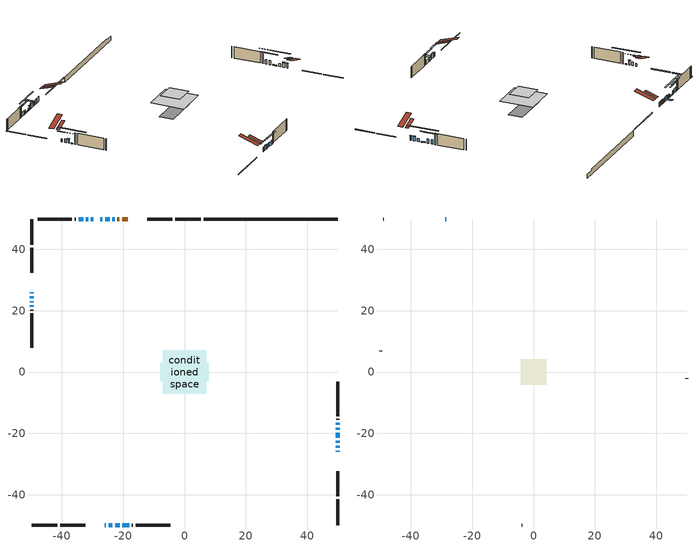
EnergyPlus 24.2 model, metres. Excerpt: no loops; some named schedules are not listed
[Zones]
conditioned space
 floor adiabatic (AdiabaticFloorConstruction): -7.04,-7.04 -7.04,7.04 7.04,7.04 7.04,-7.04 z3.28
 floor foundation (Slab1 construction): -7.96,-2.96 -7.96,2.96 7.96,2.96 7.96,-2.96 z-1.45
 wall outside (RimJoist1 construction): 5.29,49.91 -3.09,49.91 / -49.91,-49.91 -41.52,-49.91 / -49.91,49.91 -49.91,41.52 / 49.91,-49.91 49.91,-41.52 z0.84:1.14
 wall outside (RimJoist2 construction): -4.02,49.91 -12.21,49.91 / -40.6,-49.91 -32.4,-49.91 / -49.91,40.6 -49.91,32.4 / 49.91,-40.6 49.91,-32.4 z0.84:1.14
 wall outside (AdiabaticWallConstruction 1): -18.55,49.91 -20.33,49.91 / -21.25,49.91 -21.86,49.91 z0.84:2.87
 wall outside (AdiabaticWallConstruction): -49.91,26.07 -49.91,25.68 / 49.91,-23.14 49.91,-22.38 z0.84:2.06; -49.91,24.75 -49.91,24.04 / -22.78,49.91 -23.5,49.91 / -26.77,49.91 -27.48,49.91 / -31.46,49.91 -32.18,49.91 z0.84:2.37; -49.91,23.12 -49.91,22.76 / 49.91,-26.07 49.91,-25.71 / 49.91,-24.78 49.91,-24.07 / -24.42,49.91 -25.84,49.91 / -26.07,-49.91 -25.71,-49.91 / -24.78,-49.91 -23.51,-49.91 / 49.91,-18.89 49.91,-18.18 / 49.91,-17.25 49.91,-16.54 / -33.1,49.91 -34.53,49.91 z0.84:2.67; -22.58,-49.91 -21.16,-49.91 / -20.23,-49.91 -18.1,-49.91 z0.84:2.36; 49.91,-21.45 49.91,-19.82 / -29.72,49.91 -30.54,49.91 z0.84:1.25; -49.91,21.83 -49.91,21.27 z0.84:1.15
 wall outside (Wall1 construction): -35.45,49.91 -35.78,49.91 / -17.17,-49.91 -16.84,-49.91 / -49.91,20.34 -49.91,20.02 / 49.91,-15.61 49.91,-15.29 z0.84:5.72
 wall outside (Wall2 construction): -36.71,49.91 -47.91,49.91 / -15.91,-49.91 -4.71,-49.91 / -49.91,19.09 -49.91,7.88 / 49.91,-14.36 49.91,-3.15 z0.84:5.72
 wall foundation (FoundationWall1 construction): 6.22,49.91,-1.45 6.22,49.91,0.84 45.54,49.91,0.84 45.54,49.91,0.3 49.91,49.91,0.3 49.91,49.91,-1.45
 window (WindowConstruction 15): -49.91,26.06 -49.91,25.68 z0.84:2.06
 window (WindowConstruction 5): -49.91,24.75 -49.91,24.04 z0.84:2.36
 window (WindowConstruction 6): -49.91,23.11 -49.91,22.76 z0.84:2.67
 window (WindowConstruction 7): 49.91,-26.06 49.91,-25.71 z0.84:2.67
 window (WindowConstruction 8): 49.91,-24.78 49.91,-24.07 z0.84:2.67
 window (WindowConstruction 9): -22.78,49.91 -23.49,49.91 z0.84:2.36
 window (WindowConstruction 10): -24.42,49.91 -25.84,49.91 z0.84:2.67
 window (WindowConstruction 11): -26.77,49.91 -27.48,49.91 z0.84:2.36
 window (WindowConstruction 16): 49.91,-23.14 49.91,-22.38 z0.84:2.06
 window (WindowConstruction 12): -26.06,-49.91 -25.71,-49.91 z0.84:2.67
 window (WindowConstruction 13): -24.78,-49.91 -23.51,-49.91 z0.84:2.67
 window (WindowConstruction 14): -22.58,-49.91 -21.16,-49.91 z0.84:2.36
 window (WindowConstruction 17): 49.91,-21.45 49.91,-19.82 z0.84:1.25
 window (WindowConstruction 18): -29.72,49.91 -30.54,49.91 z0.84:1.25
 window (WindowConstruction 19): -49.91,21.83 -49.91,21.27 z0.84:1.14
 window (WindowConstruction): 49.91,-18.89 49.91,-18.18 z0.84:2.67
 window (WindowConstruction 1): 49.91,-17.25 49.91,-16.54 z0.84:2.67
 window (WindowConstruction 2): -31.47,49.91 -32.18,49.91 z0.84:2.36
 window (WindowConstruction 3): -33.1,49.91 -34.52,49.91 z0.84:2.67
 window (WindowConstruction 4): -20.23,-49.91 -18.1,-49.91 z0.84:2.36
 door (Door): -18.55,49.91 -20.33,49.91 z0.84:2.87
 door (Door 1): -21.25,49.91 -21.86,49.91 z0.84:2.87
 ceiling adiabatic (AdiabaticFloorConstruction): 7.04,-7.04 7.04,7.04 -7.04,7.04 -7.04,-7.04 z3.28
 roof outside (Roof2 construction): -17.62,49.91,5.72 -17.62,44.57,7.49 -16.22,44.57,7.49 -16.22,49.91,5.72; -26.99,-49.91,5.72 -26.99,-44.57,7.49 -28.4,-44.57,7.49 -28.4,-49.91,5.72; -49.91,26.99,5.72 -44.57,26.99,7.49 -44.57,28.4,7.49 -49.91,28.4,5.72; 49.91,-26.99,5.72 44.57,-26.99,7.49 44.57,-28.4,7.49 49.91,-28.4,5.72
attic - vented
 floor to conditioned space (Floor1 construction Reversed): -4.18,-4.18 -4.18,4.18 4.18,4.18 4.18,-4.18 z5.72
 wall outside (AdiabaticWallConstruction): -28.41,49.91 -28.8,49.91 z0.84:2.06
 wall outside (Wall4 construction): -48.84,49.91 -48.98,49.91 / -3.78,-49.91 -3.65,-49.91 / -49.91,6.95 -49.91,6.82 / 49.91,-2.22 49.91,-2.09 z0.84:5.72
 window (WindowConstruction 20): -28.41,49.91 -28.79,49.91 z0.84:2.06
 roof outside (Roof1 construction): -15.29,49.91,5.72 -15.29,41.76,8.43 -13.14,41.76,8.43 -13.14,49.91,5.72; -29.33,-49.91,5.72 -29.33,-41.76,8.43 -31.47,-41.76,8.43 -31.47,-49.91,5.72; -49.91,29.33,5.72 -41.76,29.33,8.43 -41.76,31.47,8.43 -49.91,31.47,5.72; 49.91,-29.33,5.72 41.76,-29.33,8.43 41.76,-31.47,8.43 49.91,-31.47,5.72
shading: -49.91,21.15 -49.91,27.64 -50.32,27.64 -50.32,21.15 z5.25; -49.91,22.56 -49.91,23.32 -50.32,23.32 -50.32,22.56 z2.87; 49.91,-25.51 49.91,-26.27 50.32,-26.27 50.32,-25.51 z2.87; 49.91,-23.87 49.91,-24.98 50.32,-24.98 50.32,-23.87 z2.87; -23.67,49.91 -22.6,49.91 -22.6,53.57 -23.67,53.57 z2.54; -26.04,49.91 -24.22,49.91 -24.22,50.32 -26.04,50.32 z2.87; -27.68,49.91 -26.57,49.91 -26.57,50.32 -27.68,50.32 z2.57; -22.82,-49.91 -28.95,-49.91 -28.95,-50.32 -22.82,-50.32 z5.56; -23.31,-49.91 -24.98,-49.91 -24.98,-50.32 -23.31,-50.32 z2.87; -20.98,-49.91 -22.76,-49.91 -22.76,-51.74 -20.98,-51.74 z2.54; 49.91,-14.03 49.91,-27.24 50.32,-27.24 50.32,-14.03 z7.04; -36.33,49.91 -23.93,49.91 -23.93,50.32 -36.33,50.32 z7.04; -49.91,15.48 -49.91,27.62 -50.32,27.62 -50.32,15.48 z6.94; 49.91,-15.29 49.91,-21.78 50.32,-21.78 50.32,-15.29 z5.56; 49.91,-13.65 49.91,-20.14 50.32,-20.14 50.32,-13.65 z5.56; -35.06,49.91 -28.58,49.91 -28.58,50.32 -35.06,50.32 z5.25; -37.41,49.91 -30.21,49.91 -30.21,50.32 -37.41,50.32 z5.56; -15.21,-49.91 -23.12,-49.91 -23.12,-50.32 -15.21,-50.32 z5.25
[Building]
Building 1: Terrain=Suburbs
[Site:Location]
Trenton AP_ON: Latitude {deg}=44.12; Longitude {deg}=-77.53; Time Zone {hr}=-5; Elevation {m}=86; Keep Site Location Information=Yes
[Site:GroundTemperature:Shallow]
3.8015, 1.8568, 1.70106, 2.62392, 6.3287, 10.0162, 13.2131, 15.2382, 15.4103, 13.7632, 10.6478, 7.07342
[Site:WaterMainsTemperature]
Calculation Method=Schedule; Temperature Schedule=mains temperature schedule
[Material] Roughness=Rough; Thermal Absorptance=0.9
Name | Thickness {m} | Conductivity {W/m-K} | Density {kg/m3} | Specific Heat {J/kg-K} | Solar Absorptance | Visible Absorptance
asphalt or fiberglass shingles | 0.00635 | 0.162714 | 1121.4 | 1465.45 | 0.4 | 0.4
ceiling stud and cavity | 0.1397 | 0.0899514 | 65.682 | 1177.47 | 0.7 | 0.7
concrete 4.0 in. | 0.1016 | 1.803125 | 2242.8 | 837.4 | 0.7 | 0.7
concrete 8.0 in. | 0.2032 | 1.803125 | 2242.8 | 837.4 | 0.7 | 0.7
door material | 0.04445 | 0.188738 | 512.64 | 1214.23 | 0.7 | 0.7
door material 1 | 0.04445 | 0.327969 | 512.64 | 1214.23 | 0.7 | 0.7
exterior vertical ins | 0.0363136 | 0.029427 | 32.04 | 1214.23 | 0.7 | 0.7
floor covering | 0.0127 | 0.0433444 | 54.468 | 1339.84 | 0.6 | 0.6
floor rigid ins; wall rigid ins | 0.512978 | 0.029427 | 32.04 | 1214.23 | 0.7 | 0.7
floor stud and cavity | 0.1397 | 1.75129 | 37.0049 | 1207.88 | 0.7 | 0.7
furniture material conditioned space 1 | 0.1524 | 0.115458 | 640.8 | 1214.23 | 0.6 | 0.6
gypsum board | 0.0127 | 0.160291 | 801 | 837.4 | 0.6 | 0.6
gypsum board 1 | 0.0127 | 0.160291 | 801 | 837.4 | 0.7 | 0.7
osb sheathing 0.5 in. | 0.0127 | 0.115458 | 512.64 | 1214.23 | 0.7 | 0.7
osb sheathing 0.75 in. | 0.01905 | 0.115458 | 512.64 | 1214.23 | 0.7 | 0.7
osb sheathing 2.0 in. | 0.0508 | 0.115458 | 512.64 | 1214.23 | 0.7 | 0.7
rim joist stud and cavity | 0.0508 | 0.859146 | 125.044 | 1163.47 | 0.6 | 0.6
rim joist stud and cavity 1 | 0.0508 | 0.0386947 | 125.044 | 1163.47 | 0.6 | 0.6
roof stud and cavity | 0.2032 | 0.159661 | 78.34581 | 1123.46 | 0.7 | 0.7
wall stud and cavity | 0.1397 | 0.433563 | 139.0536 | 1170.24 | 0.7 | 0.7
wall stud and cavity 1 | 0.1397 | 0.450807 | 139.0536 | 1170.24 | 0.7 | 0.7
wall stud and cavity 2 | 0.0889 | 6.1454 | 50.32683 | 1063.81 | 0.6 | 0.6
wall stud and cavity 3 | 0.0889 | 0.380278 | 52.3479 | 1209.89 | 0.7 | 0.7
wall stud and cavity 4 | 0.0889 | 0.391764 | 83.0341 | 1211.67 | 0.7 | 0.7
wood siding | 0.0254 | 0.102417 | 544.68 | 1172.36 | 0.74 | 0.74
wood siding 1 | 0.00254 | 0.102417 | 544.68 | 1172.36 | 0.74 | 0.74
wood siding 2; wood siding 3; wood siding 4 | 0.0254 | 0.102417 | 544.68 | 1172.36 | 0.7 | 0.7
[WindowMaterial:SimpleGlazingSystem]
Name | U-Factor {W/m2-K} | Solar Heat Gain Coefficient
WindowMaterial | 2.38533 | 0.51
WindowMaterial 1 | 3.28075 | 0.55
WindowMaterial 2 | 5.06818 | 0.6
WindowMaterial 3 | 2.415989 | 0.5
WindowMaterial 4 | 3.26144 | 0.42
WindowMaterial 5 | 2.65958 | 0.4
WindowMaterial 6 | 5.85459 | 0.77
WindowMaterial 7 | 5.2601 | 0.67
WindowMaterial 8 | 2.699889 | 0.36
WindowMaterial 9 | 2.83219 | 0.26
[Construction]
AdiabaticFloorConstruction: floor stud and cavity, floor rigid ins, osb sheathing 0.75 in., floor covering
AdiabaticWallConstruction: wood siding 3, wall rigid ins, wall stud and cavity 3, gypsum board
AdiabaticWallConstruction 1: wood siding 4, wall rigid ins, wall stud and cavity 3, gypsum board
Door: door material
Door 1: door material 1
Floor1 construction Reversed: gypsum board, ceiling stud and cavity
FoundationWall1 construction: concrete 8.0 in., gypsum board 1
furniture construction conditioned space 1: furniture material conditioned space 1
PartitionWallConstruction: gypsum board, wall stud and cavity 4, gypsum board
RimJoist1 construction: wood siding 2, osb sheathing 2.0 in., rim joist stud and cavity
RimJoist2 construction: wood siding 2, osb sheathing 2.0 in., rim joist stud and cavity 1
Roof1 construction: asphalt or fiberglass shingles
Roof2 construction: asphalt or fiberglass shingles, osb sheathing 0.75 in., roof stud and cavity, gypsum board
Slab1 construction: concrete 4.0 in.
Wall1 construction: wood siding, osb sheathing 0.5 in., wall stud and cavity, gypsum board
Wall2 construction: wood siding, osb sheathing 0.5 in., wall stud and cavity 1, gypsum board
Wall4 construction: wood siding 1, wall stud and cavity 2
WindowConstruction; WindowConstruction 10; WindowConstruction 3: WindowMaterial
WindowConstruction 1; WindowConstruction 8: WindowMaterial 1
WindowConstruction 11; WindowConstruction 4; WindowConstruction 5; WindowConstruction 9: WindowMaterial 3
WindowConstruction 12: WindowMaterial 5
WindowConstruction 13: WindowMaterial 6
WindowConstruction 14; WindowConstruction 2: WindowMaterial 2
WindowConstruction 15; WindowConstruction 16; WindowConstruction 20: WindowMaterial 7
WindowConstruction 17; WindowConstruction 18: WindowMaterial 8
WindowConstruction 19: WindowMaterial 9
WindowConstruction 6; WindowConstruction 7: WindowMaterial 4
[Zone] Multiplier=1; Part of Total Floor Area=Yes
Name | Volume {m3}
attic - vented | 30.8274
conditioned space | 823.4
[Space]
Name | Zone | Volume {m3}
attic - vented 1 | attic - vented | 30.8274
conditioned space 1 | conditioned space | 823.4
[ZoneInfiltration:EffectiveLeakageArea]
infil attic - vented 1: Zone or Space=attic - vented 1; Schedule=Always On Discrete; Effective Air Leakage Area {cm2}=3051.93; Stack Coefficient=0.000528043; Wind Coefficient=1.55258e-05
[ZoneMixing]
whole house fan mix: Zone or Space=attic - vented; Schedule=Always On Continuous; Design Flow Rate Calculation Method=Flow/Zone; Design Flow Rate {m3/s}=0; Source Zone or Space=conditioned space
[SurfaceProperty:ExposedFoundationPerimeter]
Slab1: Exposed Perimeter Calculation Method=TotalExposedPerimeter; Total Exposed Perimeter {m}=43.689
[InternalMass] Zone or ZoneList=conditioned space; Space or SpaceList=conditioned space 1
Name | Construction | Surface Area {m2}
furniture mass conditioned space 1 | furniture construction conditioned space 1 | 117.12
partition wall mass | PartitionWallConstruction | 292.801
[Lights]
interior lighting: Zone or ZoneList or Space or SpaceList=conditioned space 1; Schedule=interior lighting schedule; Design Level Calculation Method=LightingLevel; Lighting Level {W}=343.2; Return Air Fraction=0; Fraction Radiant=0.6; Fraction Visible=0.2; Fraction Replaceable=1
[People]
occupants: Zone or ZoneList or Space or SpaceList=conditioned space 1; Number of People Schedule=occupants schedule; Number of People Calculation Method=People; Number of People=3; Fraction Radiant=0.314171; Sensible Heat Fraction=0.56303; Activity Level Schedule=occupants activity schedule; Carbon Dioxide Generation Rate {m3/s-W}=0; Enable ASHRAE 55 Comfort Warnings=No; Mean Radiant Temperature Calculation Type=EnclosureAveraged
[ElectricEquipment] Zone or ZoneList or Space or SpaceList=conditioned space 1; Design Level Calculation Method=EquipmentLevel
Name | Schedule | Design Level {W} | Fraction Latent | Fraction Radiant | Fraction Lost
clothes dryer | clothes dryer schedule | 140.772 | 0.015 | 0.081 | 0.85
clothes washer | clothes washer schedule | 32.1985 | 0.03 | 0.162 | 0.7
cooking range | cooking range schedule | 215.147 | 0.08 | 0.432 | 0.2
dishwasher | dishwasher schedule | 66.8632 | 0.3 | 0.18 | 0.4
fridge | fridge schedule | 72.9452 | 0 | 0.6 | 0
mech vent bath fan 0 | mech vent bath fan 0 schedule | 50.2 | 0 | 0 | 1
mech vent house fan | mech vent house fan schedule | 0 | 0 | 0 | 1
mech vent house fan cfis | mech vent house fan cfis schedule | 0 | 0 | 0 | 0
misc plug loads | misc plug loads schedule | 494.7 | 0.045 | 0.513 | 0.1
whole house fan | Always On Discrete | 0 | 0 | 0 | 1
[OtherEquipment] Zone or ZoneList or Space or SpaceList=conditioned space 1; Design Level Calculation Method=EquipmentLevel
Name | Fuel Type | Schedule | Design Level {W} | Fraction Latent | Fraction Radiant | Fraction Lost
clothes dryer 1 | Electricity | clothes dryer schedule | 0 | 0.015 | 0.081 | 0.85
cooking range 1 | Electricity | cooking range schedule | 0 | 0.08 | 0.432 | 0.2
general water use latent | None | general water use schedule | 62.594 | 1 | 0 | 0
general water use sensible | None | general water use schedule | -61.6891 | 0 | 0.6 | 0
mech vent house fan latent load | None | Always On Discrete | 0 | 1 | 0 | 0
mech vent house fan sensible load | None | Always On Discrete | 0 | 0 | 0 | 0
water heater energy adjustment1 | Electricity | Always On Discrete | 0.01 | 0 | 0 | 1
[ZoneInfiltration:DesignFlowRate] Zone or ZoneList or Space or SpaceList=conditioned space 1; Schedule=Always On Discrete; Design Flow Rate Calculation Method=Flow/Zone; Design Flow Rate {m3/s}=0
infil flow; natural vent flow; whole house fan flow
[Foundation:Kiva]
Foundation Kiva 1: Initial Indoor Air Temperature {C}=18; Wall Height Above Grade {m}=0.839998; Wall Depth Below Slab {m}=0.2032; Custom Block Material Name 1=exterior vertical ins; Custom Block Depth 1 {m}=2.28999; Custom Block X Position 1 {m}=0.2159; Custom Block Z Position 1 {m}=0
[Foundation:Kiva:Settings]
Soil Conductivity {W/m-K}=0.849921; Soil Density {kg/m3}=1842.3; Soil Specific Heat {J/kg-K}=418.7; Ground Solar Absorptivity=0.9; Ground Thermal Absorptivity=0.9; Ground Surface Roughness {m}=0.03; Far-Field Width {m}=40; Deep-Ground Boundary Condition=ZeroFlux; Deep-Ground Depth {m}=40; Minimum Cell Dimension {m}=0.2; Maximum Cell Growth Coefficient=3; Simulation Timestep=Timestep
[Exterior:Lights]
exterior lighting: Schedule=exterior lighting schedule; Design Level {W}=75.6
[Schedule:Constant]
Name | Hourly Value
Always On Continuous; mech vent house fan schedule; mech vent house fan cfis schedule; Always On Discrete | 1
occupants activity schedule | 117.228
fridge schedule | 0
[Schedule:Week:Daily]
interior lighting schedule Week Rule - Jan1-Jan27: interior lighting schedule day, interior lighting schedule day, interior lighting schedule day, interior lighting schedule day, interior lighting schedule day, interior lighting schedule day, interior lighting schedule day, interior lighting schedule default day, interior lighting schedule default day, interior lighting schedule default day, interior lighting schedule default day, interior lighting schedule default day
interior lighting schedule Week Rule - Jan28-Feb3: interior lighting schedule day, interior lighting schedule day, interior lighting schedule day, interior lighting schedule day, interior lighting schedule day 1, interior lighting schedule day 1, interior lighting schedule day 1, interior lighting schedule default day, interior lighting schedule default day, interior lighting schedule default day, interior lighting schedule default day, interior lighting schedule default day
interior lighting schedule Week Rule - Feb4-Feb24: interior lighting schedule day 1, interior lighting schedule day 1, interior lighting schedule day 1, interior lighting schedule day 1, interior lighting schedule day 1, interior lighting schedule day 1, interior lighting schedule day 1, interior lighting schedule default day, interior lighting schedule default day, interior lighting schedule default day, interior lighting schedule default day, interior lighting schedule default day
interior lighting schedule Week Rule - Feb25-Mar3: interior lighting schedule day 1, interior lighting schedule day 1, interior lighting schedule day 1, interior lighting schedule day 1, interior lighting schedule day 2, interior lighting schedule day 2, interior lighting schedule day 2, interior lighting schedule default day, interior lighting schedule default day, interior lighting schedule default day, interior lighting schedule default day, interior lighting schedule default day
interior lighting schedule Week Rule - Mar4-Mar31: interior lighting schedule day 2, interior lighting schedule day 2, interior lighting schedule day 2, interior lighting schedule day 2, interior lighting schedule day 2, interior lighting schedule day 2, interior lighting schedule day 2, interior lighting schedule default day, interior lighting schedule default day, interior lighting schedule default day, interior lighting schedule default day, interior lighting schedule default day
interior lighting schedule Week Rule - Apr1-Apr28: interior lighting schedule day 3, interior lighting schedule day 3, interior lighting schedule day 3, interior lighting schedule day 3, interior lighting schedule day 3, interior lighting schedule day 3, interior lighting schedule day 3, interior lighting schedule default day, interior lighting schedule default day, interior lighting schedule default day, interior lighting schedule default day, interior lighting schedule default day
interior lighting schedule Week Rule - Apr29-May5: interior lighting schedule day 3, interior lighting schedule day 3, interior lighting schedule day 4, interior lighting schedule day 4, interior lighting schedule day 4, interior lighting schedule day 4, interior lighting schedule day 4, interior lighting schedule default day, interior lighting schedule default day, interior lighting schedule default day, interior lighting schedule default day, interior lighting schedule default day
interior lighting schedule Week Rule - May6-May26: interior lighting schedule day 4, interior lighting schedule day 4, interior lighting schedule day 4, interior lighting schedule day 4, interior lighting schedule day 4, interior lighting schedule day 4, interior lighting schedule day 4, interior lighting schedule default day, interior lighting schedule default day, interior lighting schedule default day, interior lighting schedule default day, interior lighting schedule default day
interior lighting schedule Week Rule - May27-Jun2: interior lighting schedule day 4, interior lighting schedule day 4, interior lighting schedule day 4, interior lighting schedule day 4, interior lighting schedule day 4, interior lighting schedule day 5, interior lighting schedule day 5, interior lighting schedule default day, interior lighting schedule default day, interior lighting schedule default day, interior lighting schedule default day, interior lighting schedule default day
interior lighting schedule Week Rule - Jun3-Jun30: interior lighting schedule day 5, interior lighting schedule day 5, interior lighting schedule day 5, interior lighting schedule day 5, interior lighting schedule day 5, interior lighting schedule day 5, interior lighting schedule day 5, interior lighting schedule default day, interior lighting schedule default day, interior lighting schedule default day, interior lighting schedule default day, interior lighting schedule default day
interior lighting schedule Week Rule - Jul1-Jul28: interior lighting schedule day 6, interior lighting schedule day 6, interior lighting schedule day 6, interior lighting schedule day 6, interior lighting schedule day 6, interior lighting schedule day 6, interior lighting schedule day 6, interior lighting schedule default day, interior lighting schedule default day, interior lighting schedule default day, interior lighting schedule default day, interior lighting schedule default day
interior lighting schedule Week Rule - Jul29-Aug4: interior lighting schedule day 6, interior lighting schedule day 6, interior lighting schedule day 6, interior lighting schedule day 7, interior lighting schedule day 7, interior lighting schedule day 7, interior lighting schedule day 7, interior lighting schedule default day, interior lighting schedule default day, interior lighting schedule default day, interior lighting schedule default day, interior lighting schedule default day
interior lighting schedule Week Rule - Aug5-Aug25: interior lighting schedule day 7, interior lighting schedule day 7, interior lighting schedule day 7, interior lighting schedule day 7, interior lighting schedule day 7, interior lighting schedule day 7, interior lighting schedule day 7, interior lighting schedule default day, interior lighting schedule default day, interior lighting schedule default day, interior lighting schedule default day, interior lighting schedule default day
interior lighting schedule Week Rule - Aug26-Sep1: interior lighting schedule day 7, interior lighting schedule day 7, interior lighting schedule day 7, interior lighting schedule day 7, interior lighting schedule day 7, interior lighting schedule day 7, interior lighting schedule day 8, interior lighting schedule default day, interior lighting schedule default day, interior lighting schedule default day, interior lighting schedule default day, interior lighting schedule default day
interior lighting schedule Week Rule - Sep2-Sep29: interior lighting schedule day 8, interior lighting schedule day 8, interior lighting schedule day 8, interior lighting schedule day 8, interior lighting schedule day 8, interior lighting schedule day 8, interior lighting schedule day 8, interior lighting schedule default day, interior lighting schedule default day, interior lighting schedule default day, interior lighting schedule default day, interior lighting schedule default day
interior lighting schedule Week Rule - Sep30-Oct6: interior lighting schedule day 8, interior lighting schedule day 9, interior lighting schedule day 9, interior lighting schedule day 9, interior lighting schedule day 9, interior lighting schedule day 9, interior lighting schedule day 9, interior lighting schedule default day, interior lighting schedule default day, interior lighting schedule default day, interior lighting schedule default day, interior lighting schedule default day
interior lighting schedule Week Rule - Oct7-Oct27: interior lighting schedule day 9, interior lighting schedule day 9, interior lighting schedule day 9, interior lighting schedule day 9, interior lighting schedule day 9, interior lighting schedule day 9, interior lighting schedule day 9, interior lighting schedule default day, interior lighting schedule default day, interior lighting schedule default day, interior lighting schedule default day, interior lighting schedule default day
interior lighting schedule Week Rule - Oct28-Nov3: interior lighting schedule day 9, interior lighting schedule day 9, interior lighting schedule day 9, interior lighting schedule day 9, interior lighting schedule day 10, interior lighting schedule day 10, interior lighting schedule day 10, interior lighting schedule default day, interior lighting schedule default day, interior lighting schedule default day, interior lighting schedule default day, interior lighting schedule default day
interior lighting schedule Week Rule - Nov4-Nov24: interior lighting schedule day 10, interior lighting schedule day 10, interior lighting schedule day 10, interior lighting schedule day 10, interior lighting schedule day 10, interior lighting schedule day 10, interior lighting schedule day 10, interior lighting schedule default day, interior lighting schedule default day, interior lighting schedule default day, interior lighting schedule default day, interior lighting schedule default day
interior lighting schedule Week Rule - Nov25-Dec1: interior lighting schedule day 10, interior lighting schedule day 10, interior lighting schedule day 10, interior lighting schedule day 10, interior lighting schedule day 10, interior lighting schedule day 10, interior lighting schedule day 11, interior lighting schedule default day, interior lighting schedule default day, interior lighting schedule default day, interior lighting schedule default day, interior lighting schedule default day
interior lighting schedule Week Rule - Dec2-Dec31: interior lighting schedule day 11, interior lighting schedule day 11, interior lighting schedule day 11, interior lighting schedule day 11, interior lighting schedule day 11, interior lighting schedule day 11, interior lighting schedule day 11, interior lighting schedule default day, interior lighting schedule default day, interior lighting schedule default day, interior lighting schedule default day, interior lighting schedule default day
occupants schedule Week Rule - Jan1-Dec31: occupants schedule day, occupants schedule day, occupants schedule day, occupants schedule day, occupants schedule day, occupants schedule day, occupants schedule day, occupants schedule default day, occupants schedule default day, occupants schedule default day, occupants schedule default day, occupants schedule default day
clothes dryer schedule Week Rule - Jan1-Dec31: clothes dryer schedule day, clothes dryer schedule day, clothes dryer schedule day, clothes dryer schedule day, clothes dryer schedule day, clothes dryer schedule day, clothes dryer schedule day, clothes dryer schedule default day, clothes dryer schedule default day, clothes dryer schedule default day, clothes dryer schedule default day, clothes dryer schedule default day
clothes washer schedule Week Rule - Jan1-Dec31: clothes washer schedule day, clothes washer schedule day, clothes washer schedule day, clothes washer schedule day, clothes washer schedule day, clothes washer schedule day, clothes washer schedule day, clothes washer schedule default day, clothes washer schedule default day, clothes washer schedule default day, clothes washer schedule default day, clothes washer schedule default day
cooking range schedule Week Rule - Jan1-Dec31: cooking range schedule day, cooking range schedule day, cooking range schedule day, cooking range schedule day, cooking range schedule day, cooking range schedule day, cooking range schedule day, cooking range schedule default day, cooking range schedule default day, cooking range schedule default day, cooking range schedule default day, cooking range schedule default day
dishwasher schedule Week Rule - Jan1-Dec31: dishwasher schedule day, dishwasher schedule day, dishwasher schedule day, dishwasher schedule day, dishwasher schedule day, dishwasher schedule day, dishwasher schedule day, dishwasher schedule default day, dishwasher schedule default day, dishwasher schedule default day, dishwasher schedule default day, dishwasher schedule default day
mech vent bath fan 0 schedule Week Rule - Jan1-Dec31: mech vent bath fan 0 schedule day, mech vent bath fan 0 schedule day, mech vent bath fan 0 schedule day, mech vent bath fan 0 schedule day, mech vent bath fan 0 schedule day, mech vent bath fan 0 schedule day, mech vent bath fan 0 schedule day, mech vent bath fan 0 schedule default day, mech vent bath fan 0 schedule default day, mech vent bath fan 0 schedule default day, mech vent bath fan 0 schedule default day, mech vent bath fan 0 schedule default day
misc plug loads schedule Week Rule - Jan1-Dec31: misc plug loads schedule day, misc plug loads schedule day, misc plug loads schedule day, misc plug loads schedule day, misc plug loads schedule day, misc plug loads schedule day, misc plug loads schedule day, misc plug loads schedule default day, misc plug loads schedule default day, misc plug loads schedule default day, misc plug loads schedule default day, misc plug loads schedule default day
general water use schedule Week Rule - Jan1-Dec31: general water use schedule day, general water use schedule day, general water use schedule day, general water use schedule day, general water use schedule day, general water use schedule day, general water use schedule day, general water use schedule default day, general water use schedule default day, general water use schedule default day, general water use schedule default day, general water use schedule default day
exterior lighting schedule Week Rule - Jan1-Jan27: exterior lighting schedule day, exterior lighting schedule day, exterior lighting schedule day, exterior lighting schedule day, exterior lighting schedule day, exterior lighting schedule day, exterior lighting schedule day, exterior lighting schedule default day, exterior lighting schedule default day, exterior lighting schedule default day, exterior lighting schedule default day, exterior lighting schedule default day
exterior lighting schedule Week Rule - Jan28-Feb3: exterior lighting schedule day, exterior lighting schedule day, exterior lighting schedule day, exterior lighting schedule day, exterior lighting schedule day 1, exterior lighting schedule day 1, exterior lighting schedule day 1, exterior lighting schedule default day, exterior lighting schedule default day, exterior lighting schedule default day, exterior lighting schedule default day, exterior lighting schedule default day
exterior lighting schedule Week Rule - Feb4-Feb24: exterior lighting schedule day 1, exterior lighting schedule day 1, exterior lighting schedule day 1, exterior lighting schedule day 1, exterior lighting schedule day 1, exterior lighting schedule day 1, exterior lighting schedule day 1, exterior lighting schedule default day, exterior lighting schedule default day, exterior lighting schedule default day, exterior lighting schedule default day, exterior lighting schedule default day
exterior lighting schedule Week Rule - Feb25-Mar3: exterior lighting schedule day 1, exterior lighting schedule day 1, exterior lighting schedule day 1, exterior lighting schedule day 1, exterior lighting schedule day 2, exterior lighting schedule day 2, exterior lighting schedule day 2, exterior lighting schedule default day, exterior lighting schedule default day, exterior lighting schedule default day, exterior lighting schedule default day, exterior lighting schedule default day
exterior lighting schedule Week Rule - Mar4-Mar31: exterior lighting schedule day 2, exterior lighting schedule day 2, exterior lighting schedule day 2, exterior lighting schedule day 2, exterior lighting schedule day 2, exterior lighting schedule day 2, exterior lighting schedule day 2, exterior lighting schedule default day, exterior lighting schedule default day, exterior lighting schedule default day, exterior lighting schedule default day, exterior lighting schedule default day
exterior lighting schedule Week Rule - Apr1-Apr28: exterior lighting schedule day 3, exterior lighting schedule day 3, exterior lighting schedule day 3, exterior lighting schedule day 3, exterior lighting schedule day 3, exterior lighting schedule day 3, exterior lighting schedule day 3, exterior lighting schedule default day, exterior lighting schedule default day, exterior lighting schedule default day, exterior lighting schedule default day, exterior lighting schedule default day
exterior lighting schedule Week Rule - Apr29-May5: exterior lighting schedule day 3, exterior lighting schedule day 3, exterior lighting schedule day 4, exterior lighting schedule day 4, exterior lighting schedule day 4, exterior lighting schedule day 4, exterior lighting schedule day 4, exterior lighting schedule default day, exterior lighting schedule default day, exterior lighting schedule default day, exterior lighting schedule default day, exterior lighting schedule default day
exterior lighting schedule Week Rule - May6-May26: exterior lighting schedule day 4, exterior lighting schedule day 4, exterior lighting schedule day 4, exterior lighting schedule day 4, exterior lighting schedule day 4, exterior lighting schedule day 4, exterior lighting schedule day 4, exterior lighting schedule default day, exterior lighting schedule default day, exterior lighting schedule default day, exterior lighting schedule default day, exterior lighting schedule default day
exterior lighting schedule Week Rule - May27-Jun2: exterior lighting schedule day 4, exterior lighting schedule day 4, exterior lighting schedule day 4, exterior lighting schedule day 4, exterior lighting schedule day 4, exterior lighting schedule day 5, exterior lighting schedule day 5, exterior lighting schedule default day, exterior lighting schedule default day, exterior lighting schedule default day, exterior lighting schedule default day, exterior lighting schedule default day
exterior lighting schedule Week Rule - Jun3-Jun30: exterior lighting schedule day 5, exterior lighting schedule day 5, exterior lighting schedule day 5, exterior lighting schedule day 5, exterior lighting schedule day 5, exterior lighting schedule day 5, exterior lighting schedule day 5, exterior lighting schedule default day, exterior lighting schedule default day, exterior lighting schedule default day, exterior lighting schedule default day, exterior lighting schedule default day
exterior lighting schedule Week Rule - Jul1-Jul28: exterior lighting schedule day 6, exterior lighting schedule day 6, exterior lighting schedule day 6, exterior lighting schedule day 6, exterior lighting schedule day 6, exterior lighting schedule day 6, exterior lighting schedule day 6, exterior lighting schedule default day, exterior lighting schedule default day, exterior lighting schedule default day, exterior lighting schedule default day, exterior lighting schedule default day
exterior lighting schedule Week Rule - Jul29-Aug4: exterior lighting schedule day 6, exterior lighting schedule day 6, exterior lighting schedule day 6, exterior lighting schedule day 7, exterior lighting schedule day 7, exterior lighting schedule day 7, exterior lighting schedule day 7, exterior lighting schedule default day, exterior lighting schedule default day, exterior lighting schedule default day, exterior lighting schedule default day, exterior lighting schedule default day
[Schedule:Year]
interior lighting schedule: interior lighting schedule Week Rule - Jan1-Jan27, 1, 1, 1, 27, interior lighting schedule Week Rule - Jan28-Feb3, 1, 28, 2, 3, interior lighting schedule Week Rule - Feb4-Feb24, 2, 4, 2, 24, interior lighting schedule Week Rule - Feb25-Mar3, 2, 25, 3, 3, interior lighting schedule Week Rule - Mar4-Mar31, 3, 4, 3, 31, interior lighting schedule Week Rule - Apr1-Apr28, 4, 1, 4, 28, interior lighting schedule Week Rule - Apr29-May5, 4, 29, 5, 5, interior lighting schedule Week Rule - May6-May26, 5, 6, 5, 26, interior lighting schedule Week Rule - May27-Jun2, 5, 27, 6, 2, interior lighting schedule Week Rule - Jun3-Jun30, 6, 3, 6, 30, interior lighting schedule Week Rule - Jul1-Jul28, 7, 1, 7, 28, interior lighting schedule Week Rule - Jul29-Aug4, 7, 29, 8, 4, interior lighting schedule Week Rule - Aug5-Aug25, 8, 5, 8, 25, interior lighting schedule Week Rule - Aug26-Sep1, 8, 26, 9, 1, interior lighting schedule Week Rule - Sep2-Sep29, 9, 2, 9, 29, interior lighting schedule Week Rule - Sep30-Oct6, 9, 30, 10, 6, interior lighting schedule Week Rule - Oct7-Oct27, 10, 7, 10, 27, interior lighting schedule Week Rule - Oct28-Nov3, 10, 28, 11, 3, interior lighting schedule Week Rule - Nov4-Nov24, 11, 4, 11, 24, interior lighting schedule Week Rule - Nov25-Dec1, 11, 25, 12, 1, interior lighting schedule Week Rule - Dec2-Dec31, 12, 2, 12, 31
occupants schedule: occupants schedule Week Rule - Jan1-Dec31, 1, 1, 12, 31
clothes dryer schedule: clothes dryer schedule Week Rule - Jan1-Dec31, 1, 1, 12, 31
clothes washer schedule: clothes washer schedule Week Rule - Jan1-Dec31, 1, 1, 12, 31
cooking range schedule: cooking range schedule Week Rule - Jan1-Dec31, 1, 1, 12, 31
dishwasher schedule: dishwasher schedule Week Rule - Jan1-Dec31, 1, 1, 12, 31
mech vent bath fan 0 schedule: mech vent bath fan 0 schedule Week Rule - Jan1-Dec31, 1, 1, 12, 31
misc plug loads schedule: misc plug loads schedule Week Rule - Jan1-Dec31, 1, 1, 12, 31
general water use schedule: general water use schedule Week Rule - Jan1-Dec31, 1, 1, 12, 31
exterior lighting schedule: exterior lighting schedule Week Rule - Jan1-Jan27, 1, 1, 1, 27, exterior lighting schedule Week Rule - Jan28-Feb3, 1, 28, 2, 3, exterior lighting schedule Week Rule - Feb4-Feb24, 2, 4, 2, 24, exterior lighting schedule Week Rule - Feb25-Mar3, 2, 25, 3, 3, exterior lighting schedule Week Rule - Mar4-Mar31, 3, 4, 3, 31, exterior lighting schedule Week Rule - Apr1-Apr28, 4, 1, 4, 28, exterior lighting schedule Week Rule - Apr29-May5, 4, 29, 5, 5, exterior lighting schedule Week Rule - May6-May26, 5, 6, 5, 26, exterior lighting schedule Week Rule - May27-Jun2, 5, 27, 6, 2, exterior lighting schedule Week Rule - Jun3-Jun30, 6, 3, 6, 30, exterior lighting schedule Week Rule - Jul1-Jul28, 7, 1, 7, 28, exterior lighting schedule Week Rule - Jul29-Aug4, 7, 29, 8, 4, exterior lighting schedule Week Rule - Aug5-Aug25, 8, 5, 8, 25, exterior lighting schedule Week Rule - Aug26-Sep1, 8, 26, 9, 1, exterior lighting schedule Week Rule - Sep2-Sep29, 9, 2, 9, 29, exterior lighting schedule Week Rule - Sep30-Oct6, 9, 30, 10, 6, exterior lighting schedule Week Rule - Oct7-Oct27, 10, 7, 10, 27, exterior lighting schedule Week Rule - Oct28-Nov3, 10, 28, 11, 3, exterior lighting schedule Week Rule - Nov4-Nov24, 11, 4, 11, 24, exterior lighting schedule Week Rule - Nov25-Dec1, 11, 25, 12, 1, exterior lighting schedule Week Rule - Dec2-Dec31, 12, 2, 12, 31
[Schedule:Compact]
mains temperature schedule: Through: 01/01, For: AllDays, Until: 24:00, 7.86667, Through: 01/02, For: AllDays, Until: 24:00, 7.8, Through: 01/03, For: AllDays, Until: 24:00, 7.735, Through: 01/04, For: AllDays, Until: 24:00, 7.67111, Through: 01/05, For: AllDays, Until: 24:00, 7.60778, Through: 01/06, For: AllDays, Until: 24:00, 7.54611, Through: 01/07, For: AllDays, Until: 24:00, 7.48611, Through: 01/08, For: AllDays, Until: 24:00, 7.42667, Through: 01/09, For: AllDays, Until: 24:00, 7.36889, Through: 01/10, For: AllDays, Until: 24:00, 7.31222, Through: 01/11, For: AllDays, Until: 24:00, 7.25722, Through: 01/12, For: AllDays, Until: 24:00, 7.20333, Through: 01/13, For: AllDays, Until: 24:00, 7.15056, Through: 01/14, For: AllDays, Until: 24:00, 7.09944, Through: 01/15, For: AllDays, Until: 24:00, 7.04944, Through: 01/16, For: AllDays, Until: 24:00, 7.00111, Through: 01/17, For: AllDays, Until: 24:00, 6.95389, Through: 01/18, For: AllDays, Until: 24:00, 6.90778, Through: 01/19, For: AllDays, Until: 24:00, 6.86389, Through: 01/20, For: AllDays, Until: 24:00, 6.82111, Through: 01/21, For: AllDays, Until: 24:00, 6.77944, Through: 01/22, For: AllDays, Until: 24:00, 6.73944, Through: 01/23, For: AllDays, Until: 24:00, 6.70111, Through: 01/24, For: AllDays, Until: 24:00, 6.66444, Through: 01/25, For: AllDays, Until: 24:00, 6.62889, Through: 01/26, For: AllDays, Until: 24:00, 6.595, Through: 01/27, For: AllDays, Until: 24:00, 6.56222, Through: 01/28, For: AllDays, Until: 24:00, 6.53167, Through: 01/29, For: AllDays, Until: 24:00, 6.50222, Through: 01/30, For: AllDays, Until: 24:00, 6.47444, Through: 01/31, For: AllDays, Until: 24:00, 6.44833, Through: 02/01, For: AllDays, Until: 24:00, 6.42333, Through: 02/02, For: AllDays, Until: 24:00, 6.40056, Through: 02/03, For: AllDays, Until: 24:00, 6.37889, Through: 02/04, For: AllDays, Until: 24:00, 6.35889, Through: 02/05, For: AllDays, Until: 24:00, 6.34056, Through: 02/06, For: AllDays, Until: 24:00, 6.32389, Through: 02/07, For: AllDays, Until: 24:00, 6.30833, Through: 02/08, For: AllDays, Until: 24:00, 6.295, Through: 02/09, For: AllDays, Until: 24:00, 6.28278, Through: 02/10, For: AllDays, Until: 24:00, 6.27278, Through: 02/11, For: AllDays, Until: 24:00, 6.26389, Through: 02/12, For: AllDays, Until: 24:00, 6.25667, Through: 02/13, For: AllDays, Until: 24:00, 6.25111, Through: 02/14, For: AllDays, Until: 24:00, 6.24722, Through: 02/15, For: AllDays, Until: 24:00, 6.245, Through: 02/16, For: AllDays, Until: 24:00, 6.24444, Through: 02/17, For: AllDays, Until: 24:00, 6.24556, Through: 02/18, For: AllDays, Until: 24:00, 6.24778, Through: 02/19, For: AllDays, Until: 24:00, 6.25222, Through: 02/20, For: AllDays, Until: 24:00, 6.25778, Through: 02/21, For: AllDays, Until: 24:00, 6.26556, Through: 02/22, For: AllDays, Until: 24:00, 6.27444, Through: 02/23, For: AllDays, Until: 24:00, 6.285, Through: 02/24, For: AllDays, Until: 24:00, 6.29778, Through: 02/25, For: AllDays, Until: 24:00, 6.31167, Through: 02/26, For: AllDays, Until: 24:00, 6.32722, Through: 02/27, For: AllDays, Until: 24:00, 6.34389, Through: 02/28, For: AllDays, Until: 24:00, 6.36278, Through: 03/01, For: AllDays, Until: 24:00, 6.38333, Through: 03/02, For: AllDays, Until: 24:00, 6.405, Through: 03/03, For: AllDays, Until: 24:00, 6.42833, Through: 03/04, For: AllDays, Until: 24:00, 6.45333, Through: 03/05, For: AllDays, Until: 24:00, 6.48, Through: 03/06, For: AllDays, Until: 24:00, 6.50833, Through: 03/07, For: AllDays, Until: 24:00, 6.53778, Through: 03/08, For: AllDays, Until: 24:00, 6.56889, Through: 03/09, For: AllDays, Until: 24:00, 6.60167, Through: 03/10, For: AllDays, Until: 24:00, 6.63611, Through: 03/11, For: AllDays, Until: 24:00, 6.67167, Through: 03/12, For: AllDays, Until: 24:00, 6.70889, Through: 03/13, For: AllDays, Until: 24:00, 6.74778, Through: 03/14, For: AllDays, Until: 24:00, 6.78778, Through: 03/15, For: AllDays, Until: 24:00, 6.82944, Through: 03/16, For: AllDays, Until: 24:00, 6.87278, Through: 03/17, For: AllDays, Until: 24:00, 6.91722, Through: 03/18, For: AllDays, Until: 24:00, 6.96333, Through: 03/19, For: AllDays, Until: 24:00, 7.01056, Through: 03/20, For: AllDays, Until: 24:00, 7.05944, Through: 03/21, For: AllDays, Until: 24:00, 7.11, Through: 03/22, For: AllDays, Until: 24:00, 7.16111, Through: 03/23, For: AllDays, Until: 24:00, 7.21444, Through: 03/24, For: AllDays, Until: 24:00, 7.26833, Through: 03/25, For: AllDays, Until: 24:00, 7.32389, Through: 03/26, For: AllDays, Until: 24:00, 7.38111, Through: 03/27, For: AllDays, Until: 24:00, 7.43889, Through: 03/28, For: AllDays, Until: 24:00, 7.49833, Through: 03/29, For: AllDays, Until: 24:00, 7.55889, Through: 03/30, For: AllDays, Until: 24:00, 7.62111, Through: 03/31, For: AllDays, Until: 24:00, 7.68389, Through: 04/01, For: AllDays, Until: 24:00, 7.74833, Through: 04/02, For: AllDays, Until: 24:00, 7.81389, Through: 04/03, For: AllDays, Until: 24:00, 7.88056, Through: 04/04, For: AllDays, Until: 24:00, 7.94833, Through: 04/05, For: AllDays, Until: 24:00, 8.01722, Through: 04/06, For: AllDays, Until: 24:00, 8.08722, Through: 04/07, For: AllDays, Until: 24:00, 8.15833, Through: 04/08, For: AllDays, Until: 24:00, 8.23056, Through: 04/09, For: AllDays, Until: 24:00, 8.30333, Through: 04/10, For: AllDays, Until: 24:00, 8.37778, Through: 04/11, For: AllDays, Until: 24:00, 8.45278, Through: 04/12, For: AllDays, Until: 24:00, 8.52889, Through: 04/13, For: AllDays, Until: 24:00, 8.60611, Through: 04/14, For: AllDays, Until: 24:00, 8.68389, Through: 04/15, For: AllDays, Until: 24:00, 8.76278, Through: 04/16, For: AllDays, Until: 24:00, 8.84278, Through: 04/17, For: AllDays, Until: 24:00, 8.92333, Through: 04/18, For: AllDays, Until: 24:00, 9.005, Through: 04/19, For: AllDays, Until: 24:00, 9.08722, Through: 04/20, For: AllDays, Until: 24:00, 9.17, Through: 04/21, For: AllDays, Until: 24:00, 9.25389, Through: 04/22, For: AllDays, Until: 24:00, 9.33833, Through: 04/23, For: AllDays, Until: 24:00, 9.42389, Through: 04/24, For: AllDays, Until: 24:00, 9.51, Through: 04/25, For: AllDays, Until: 24:00, 9.59611, Through: 04/26, For: AllDays, Until: 24:00, 9.68333, Through: 04/27, For: AllDays, Until: 24:00, 9.77111, Through: 04/28, For: AllDays, Until: 24:00, 9.86, Through: 04/29, For: AllDays, Until: 24:00, 9.94889, Through: 04/30, For: AllDays, Until: 24:00, 10.0383, Through: 05/01, For: AllDays, Until: 24:00, 10.1283, Through: 05/02, For: AllDays, Until: 24:00, 10.2189, Through: 05/03, For: AllDays, Until: 24:00, 10.3094, Through: 05/04, For: AllDays, Until: 24:00, 10.4006, Through: 05/05, For: AllDays, Until: 24:00, 10.4928, Through: 05/06, For: AllDays, Until: 24:00, 10.5844, Through: 05/07, For: AllDays, Until: 24:00, 10.6772, Through: 05/08, For: AllDays, Until: 24:00, 10.7694, Through: 05/09, For: AllDays, Until: 24:00, 10.8628, Through: 05/10, For: AllDays, Until: 24:00, 10.9561, Through: 05/11, For: AllDays, Until: 24:00, 11.0494, Through: 05/12, For: AllDays, Until: 24:00, 11.1433, Through: 05/13, For: AllDays, Until: 24:00, 11.2372, Through: 05/14, For: AllDays, Until: 24:00, 11.3311, Through: 05/15, For: AllDays, Until: 24:00, 11.425, Through: 05/16, For: AllDays, Until: 24:00, 11.5194, Through: 05/17, For: AllDays, Until: 24:00, 11.6133, Through: 05/18, For: AllDays, Until: 24:00, 11.7078, Through: 05/19, For: AllDays, Until: 24:00, 11.8022, Through: 05/20, For: AllDays, Until: 24:00, 11.8967, Through: 05/21, For: AllDays, Until: 24:00, 11.9906, Through: 05/22, For: AllDays, Until: 24:00, 12.085, Through: 05/23, For: AllDays, Until: 24:00, 12.1789, Through: 05/24, For: AllDays, Until: 24:00, 12.2728, Through: 05/25, For: AllDays, Until: 24:00, 12.3667, Through: 05/26, For: AllDays, Until: 24:00, 12.46, Through: 05/27, For: AllDays, Until: 24:00, 12.5533, Through: 05/28, For: AllDays, Until: 24:00, 12.6467, Through: 05/29, For: AllDays, Until: 24:00, 12.7394, Through: 05/30, For: AllDays, Until: 24:00, 12.8317, Through: 05/31, For: AllDays, Until: 24:00, 12.9239, Through: 06/01, For: AllDays, Until: 24:00, 13.0161, Through: 06/02, For: AllDays, Until: 24:00, 13.1072, Through: 06/03, For: AllDays, Until: 24:00, 13.1983, Through: 06/04, For: AllDays, Until: 24:00, 13.2889, Through: 06/05, For: AllDays, Until: 24:00, 13.3789, Through: 06/06, For: AllDays, Until: 24:00, 13.4689, Through: 06/07, For: AllDays, Until: 24:00, 13.5578, Through: 06/08, For: AllDays, Until: 24:00, 13.6467, Through: 06/09, For: AllDays, Until: 24:00, 13.7344, Through: 06/10, For: AllDays, Until: 24:00, 13.8217, Through: 06/11, For: AllDays, Until: 24:00, 13.9089, Through: 06/12, For: AllDays, Until: 24:00, 13.995, Through: 06/13, For: AllDays, Until: 24:00, 14.0806, Through: 06/14, For: AllDays, Until: 24:00, 14.165, Through: 06/15, For: AllDays, Until: 24:00, 14.2494, Through: 06/16, For: AllDays, Until: 24:00, 14.3328, Through: 06/17, For: AllDays, Until: 24:00, 14.415, Through: 06/18, For: AllDays, Until: 24:00, 14.4967, Through: 06/19, For: AllDays, Until: 24:00, 14.5778, Through: 06/20, For: AllDays, Until: 24:00, 14.6578, Through: 06/21, For: AllDays, Until: 24:00, 14.7372, Through: 06/22, For: AllDays, Until: 24:00, 14.8156, Through: 06/23, For: AllDays, Until: 24:00, 14.8928, Through: 06/24, For: AllDays, Until: 24:00, 14.9694, Through: 06/25, For: AllDays, Until: 24:00, 15.045, Through: 06/26, For: AllDays, Until: 24:00, 15.1194, Through: 06/27, For: AllDays, Until: 24:00, 15.1928, Through: 06/28, For: AllDays, Until: 24:00, 15.2656, Through: 06/29, For: AllDays, Until: 24:00, 15.3367, Through: 06/30, For: AllDays, Until: 24:00, 15.4072, Through: 07/01, For: AllDays, Until: 24:00, 15.4767, Through: 07/02, For: AllDays, Until: 24:00, 15.5444, Through: 07/03, For: AllDays, Until: 24:00, 15.6117, Through: 07/04, For: AllDays, Until: 24:00, 15.6778, Through: 07/05, For: AllDays, Until: 24:00, 15.7422, Through: 07/06, For: AllDays, Until: 24:00, 15.8056, Through: 07/07, For: AllDays, Until: 24:00, 15.8683, Through: 07/08, For: AllDays, Until: 24:00, 15.9294, Through: 07/09, For: AllDays, Until: 24:00, 15.9889, Through: 07/10, For: AllDays, Until: 24:00, 16.0478, Through: 07/11, For: AllDays, Until: 24:00, 16.105, Through: 07/12, For: AllDays, Until: 24:00, 16.1611, Through: 07/13, For: AllDays, Until: 24:00, 16.2156, Through: 07/14, For: AllDays, Until: 24:00, 16.2689, Through: 07/15, For: AllDays, Until: 24:00, 16.3211, Through: 07/16, For: AllDays, Until: 24:00, 16.3717, Through: 07/17, For: AllDays, Until: 24:00, 16.4211, Through: 07/18, For: AllDays, Until: 24:00, 16.4689, Through: 07/19, For: AllDays, Until: 24:00, 16.5156, Through: 07/20, For: AllDays, Until: 24:00, 16.5606, Through: 07/21, For: AllDays, Until: 24:00, 16.6039, Through: 07/22, For: AllDays, Until: 24:00, 16.6461, Through: 07/23, For: AllDays, Until: 24:00, 16.6867, Through: 07/24, For: AllDays, Until: 24:00, 16.7261, Through: 07/25, For: AllDays, Until: 24:00, 16.7639, Through: 07/26, For: AllDays, Until: 24:00, 16.8, Through: 07/27, For: AllDays, Until: 24:00, 16.835, Through: 07/28, For: AllDays, Until: 24:00, 16.8683, Through: 07/29, For: AllDays, Until: 24:00, 16.9, Through: 07/30, For: AllDays, Until: 24:00, 16.9306, Through: 07/31, For: AllDays, Until: 24:00, 16.9589, Through: 08/01, For: AllDays, Until: 24:00, 16.9861, Through: 08/02, For: AllDays, Until: 24:00, 17.0117, Through: 08/03, For: AllDays, Until: 24:00, 17.0356, Through: 08/04, For: AllDays, Until: 24:00, 17.0583, Through: 08/05, For: AllDays, Until: 24:00, 17.0789, Through: 08/06, For: AllDays, Until: 24:00, 17.0983, Through: 08/07, For: AllDays, Until: 24:00, 17.1161, Through: 08/08, For: AllDays, Until: 24:00, 17.1317, Through: 08/09, For: AllDays, Until: 24:00, 17.1461, Through: 08/10, For: AllDays, Until: 24:00, 17.1594, Through: 08/11, For: AllDays, Until: 24:00, 17.1706, Through: 08/12, For: AllDays, Until: 24:00, 17.18, Through: 08/13, For: AllDays, Until: 24:00, 17.1883, Through: 08/14, For: AllDays, Until: 24:00, 17.1944, Through: 08/15, For: AllDays, Until: 24:00, 17.1994, Through: 08/16, For: AllDays, Until: 24:00, 17.2028, Through: 08/17, For: AllDays, Until: 24:00, 17.2039, Through: 08/18, For: AllDays, Until: 24:00, 17.2039, Through: 08/19, For: AllDays, Until: 24:00, 17.2022, Through: 08/20, For: AllDays, Until: 24:00, 17.1989, Through: 08/21, For: AllDays, Until: 24:00, 17.1939, Through: 08/22, For: AllDays, Until: 24:00, 17.1872, Through: 08/23, For: AllDays, Until: 24:00, 17.1794, Through: 08/24, For: AllDays, Until: 24:00, 17.1694, Through: 08/25, For: AllDays, Until: 24:00, 17.1583, Through: 08/26, For: AllDays, Until: 24:00, 17.145, Through: 08/27, For: AllDays, Until: 24:00, 17.1306, Through: 08/28, For: AllDays, Until: 24:00, 17.1144, Through: 08/29, For: AllDays, Until: 24:00, 17.0967, Through: 08/30, For: AllDays, Until: 24:00, 17.0772, Through: 08/31, For: AllDays, Until: 24:00, 17.0561, Through: 09/01, For: AllDays, Until: 24:00, 17.0333, Through: 09/02, For: AllDays, Until: 24:00, 17.0094, Through: 09/03, For: AllDays, Until: 24:00, 16.9833, Through: 09/04, For: AllDays, Until: 24:00, 16.9561, Through: 09/05, For: AllDays, Until: 24:00, 16.9272, Through: 09/06, For: AllDays, Until: 24:00, 16.8972, Through: 09/07, For: AllDays, Until: 24:00, 16.865, Through: 09/08, For: AllDays, Until: 24:00, 16.8317, Through: 09/09, For: AllDays, Until: 24:00, 16.7967, Through: 09/10, For: AllDays, Until: 24:00, 16.7606, Through: 09/11, For: AllDays, Until: 24:00, 16.7228, Through: 09/12, For: AllDays, Until: 24:00, 16.6833, Through: 09/13, For: AllDays, Until: 24:00, 16.6422, Through: 09/14, For: AllDays, Until: 24:00, 16.6, Through: 09/15, For: AllDays, Until: 24:00, 16.5561, Through: 09/16, For: AllDays, Until: 24:00, 16.5111, Through: 09/17, For: AllDays, Until: 24:00, 16.4644, Through: 09/18, For: AllDays, Until: 24:00, 16.4161, Through: 09/19, For: AllDays, Until: 24:00, 16.3667, Through: 09/20, For: AllDays, Until: 24:00, 16.3161, Through: 09/21, For: AllDays, Until: 24:00, 16.2639, Through: 09/22, For: AllDays, Until: 24:00, 16.2106, Through: 09/23, For: AllDays, Until: 24:00, 16.1556, Through: 09/24, For: AllDays, Until: 24:00, 16.0994, Through: 09/25, For: AllDays, Until: 24:00, 16.0422, Through: 09/26, For: AllDays, Until: 24:00, 15.9833, Through: 09/27, For: AllDays, Until: 24:00, 15.9233, Through: 09/28, For: AllDays, Until: 24:00, 15.8622, Through: 09/29, For: AllDays, Until: 24:00, 15.8, Through: 09/30, For: AllDays, Until: 24:00, 15.7361, Through: 10/01, For: AllDays, Until: 24:00, 15.6711, Through: 10/02, For: AllDays, Until: 24:00, 15.605, Through: 10/03, For: AllDays, Until: 24:00, 15.5383, Through: 10/04, For: AllDays, Until: 24:00, 15.47, Through: 10/05, For: AllDays, Until: 24:00, 15.4006, Through: 10/06, For: AllDays, Until: 24:00, 15.33, Through: 10/07, For: AllDays, Until: 24:00, 15.2583, Through: 10/08, For: AllDays, Until: 24:00, 15.1861, Through: 10/09, For: AllDays, Until: 24:00, 15.1122, Through: 10/10, For: AllDays, Until: 24:00, 15.0378, Through: 10/11, For: AllDays, Until: 24:00, 14.9622, Through: 10/12, For: AllDays, Until: 24:00, 14.8856, Through: 10/13, For: AllDays, Until: 24:00, 14.8078, Through: 10/14, For: AllDays, Until: 24:00, 14.7294, Through: 10/15, For: AllDays, Until: 24:00, 14.65, Through: 10/16, For: AllDays, Until: 24:00, 14.57, Through: 10/17, For: AllDays, Until: 24:00, 14.4889, Through: 10/18, For: AllDays, Until: 24:00, 14.4072, Through: 10/19, For: AllDays, Until: 24:00, 14.3244, Through: 10/20, For: AllDays, Until: 24:00, 14.2411, Through: 10/21, For: AllDays, Until: 24:00, 14.1572, Through: 10/22, For: AllDays, Until: 24:00, 14.0722, Through: 10/23, For: AllDays, Until: 24:00, 13.9867, Through: 10/24, For: AllDays, Until: 24:00, 13.9006, Through: 10/25, For: AllDays, Until: 24:00, 13.8133, Through: 10/26, For: AllDays, Until: 24:00, 13.7261, Through: 10/27, For: AllDays, Until: 24:00, 13.6378, Through: 10/28, For: AllDays, Until: 24:00, 13.5494, Through: 10/29, For: AllDays, Until: 24:00, 13.46, Through: 10/30, For: AllDays, Until: 24:00, 13.3706, Through: 10/31, For: AllDays, Until: 24:00, 13.2806, Through: 11/01, For: AllDays, Until: 24:00, 13.1894, Through: 11/02, For: AllDays, Until: 24:00, 13.0983, Through: 11/03, For: AllDays, Until: 24:00, 13.0072, Through: 11/04, For: AllDays, Until: 24:00, 12.915, Through: 11/05, For: AllDays, Until: 24:00, 12.8228, Through: 11/06, For: AllDays, Until: 24:00, 12.7306, Through: 11/07, For: AllDays, Until: 24:00, 12.6378, Through: 11/08, For: AllDays, Until: 24:00, 12.5444, Through: 11/09, For: AllDays, Until: 24:00, 12.4511, Through: 11/10, For: AllDays, Until: 24:00, 12.3578, Through: 11/11, For: AllDays, Until: 24:00, 12.2639, Through: 11/12, For: AllDays, Until: 24:00, 12.17, Through: 11/13, For: AllDays, Until: 24:00, 12.0756, Through: 11/14, For: AllDays, Until: 24:00, 11.9817, Through: 11/15, For: AllDays, Until: 24:00, 11.8872, Through: 11/16, For: AllDays, Until: 24:00, 11.7933, Through: 11/17, For: AllDays, Until: 24:00, 11.6989, Through: 11/18, For: AllDays, Until: 24:00, 11.6044, Through: 11/19, For: AllDays, Until: 24:00, 11.51, Through: 11/20, For: AllDays, Until: 24:00, 11.4161, Through: 11/21, For: AllDays, Until: 24:00, 11.3222, Through: 11/22, For: AllDays, Until: 24:00, 11.2278, Through: 11/23, For: AllDays, Until: 24:00, 11.1339, Through: 11/24, For: AllDays, Until: 24:00, 11.0406, Through: 11/25, For: AllDays, Until: 24:00, 10.9472, Through: 11/26, For: AllDays, Until: 24:00, 10.8539, Through: 11/27, For: AllDays, Until: 24:00, 10.7606, Through: 11/28, For: AllDays, Until: 24:00, 10.6683, Through: 11/29, For: AllDays, Until: 24:00, 10.5756, Through: 11/30, For: AllDays, Until: 24:00, 10.4839, Through: 12/01, For: AllDays, Until: 24:00, 10.3922, Through: 12/02, For: AllDays, Until: 24:00, 10.3006, Through: 12/03, For: AllDays, Until: 24:00, 10.21, Through: 12/04, For: AllDays, Until: 24:00, 10.1194, Through: 12/05, For: AllDays, Until: 24:00, 10.0294, Through: 12/06, For: AllDays, Until: 24:00, 9.94, Through: 12/07, For: AllDays, Until: 24:00, 9.85111, Through: 12/08, For: AllDays, Until: 24:00, 9.76278, Through: 12/09, For: AllDays, Until: 24:00, 9.675, Through: 12/10, For: AllDays, Until: 24:00, 9.58778, Through: 12/11, For: AllDays, Until: 24:00, 9.50167, Through: 12/12, For: AllDays, Until: 24:00, 9.41556, Through: 12/13, For: AllDays, Until: 24:00, 9.33056, Through: 12/14, For: AllDays, Until: 24:00, 9.24611, Through: 12/15, For: AllDays, Until: 24:00, 9.16222, Through: 12/16, For: AllDays, Until: 24:00, 9.07944, Through: 12/17, For: AllDays, Until: 24:00, 8.99722, Through: 12/18, For: AllDays, Until: 24:00, 8.91556, Through: 12/19, For: AllDays, Until: 24:00, 8.835, Through: 12/20, For: AllDays, Until: 24:00, 8.75556, Through: 12/21, For: AllDays, Until: 24:00, 8.67667, Through: 12/22, For: AllDays, Until: 24:00, 8.59889, Through: 12/23, For: AllDays, Until: 24:00, 8.52167, Through: 12/24, For: AllDays, Until: 24:00, 8.44556, Through: 12/25, For: AllDays, Until: 24:00, 8.37056, Through: 12/26, For: AllDays, Until: 24:00, 8.29667, Through: 12/27, For: AllDays, Until: 24:00, 8.22333, Through: 12/28, For: AllDays, Until: 24:00, 8.15111, Through: 12/29, For: AllDays, Until: 24:00, 8.08056, Through: 12/30, For: AllDays, Until: 24:00, 8.01056, Through: 12/31, For: AllDays, Until: 24:00, 7.94167
